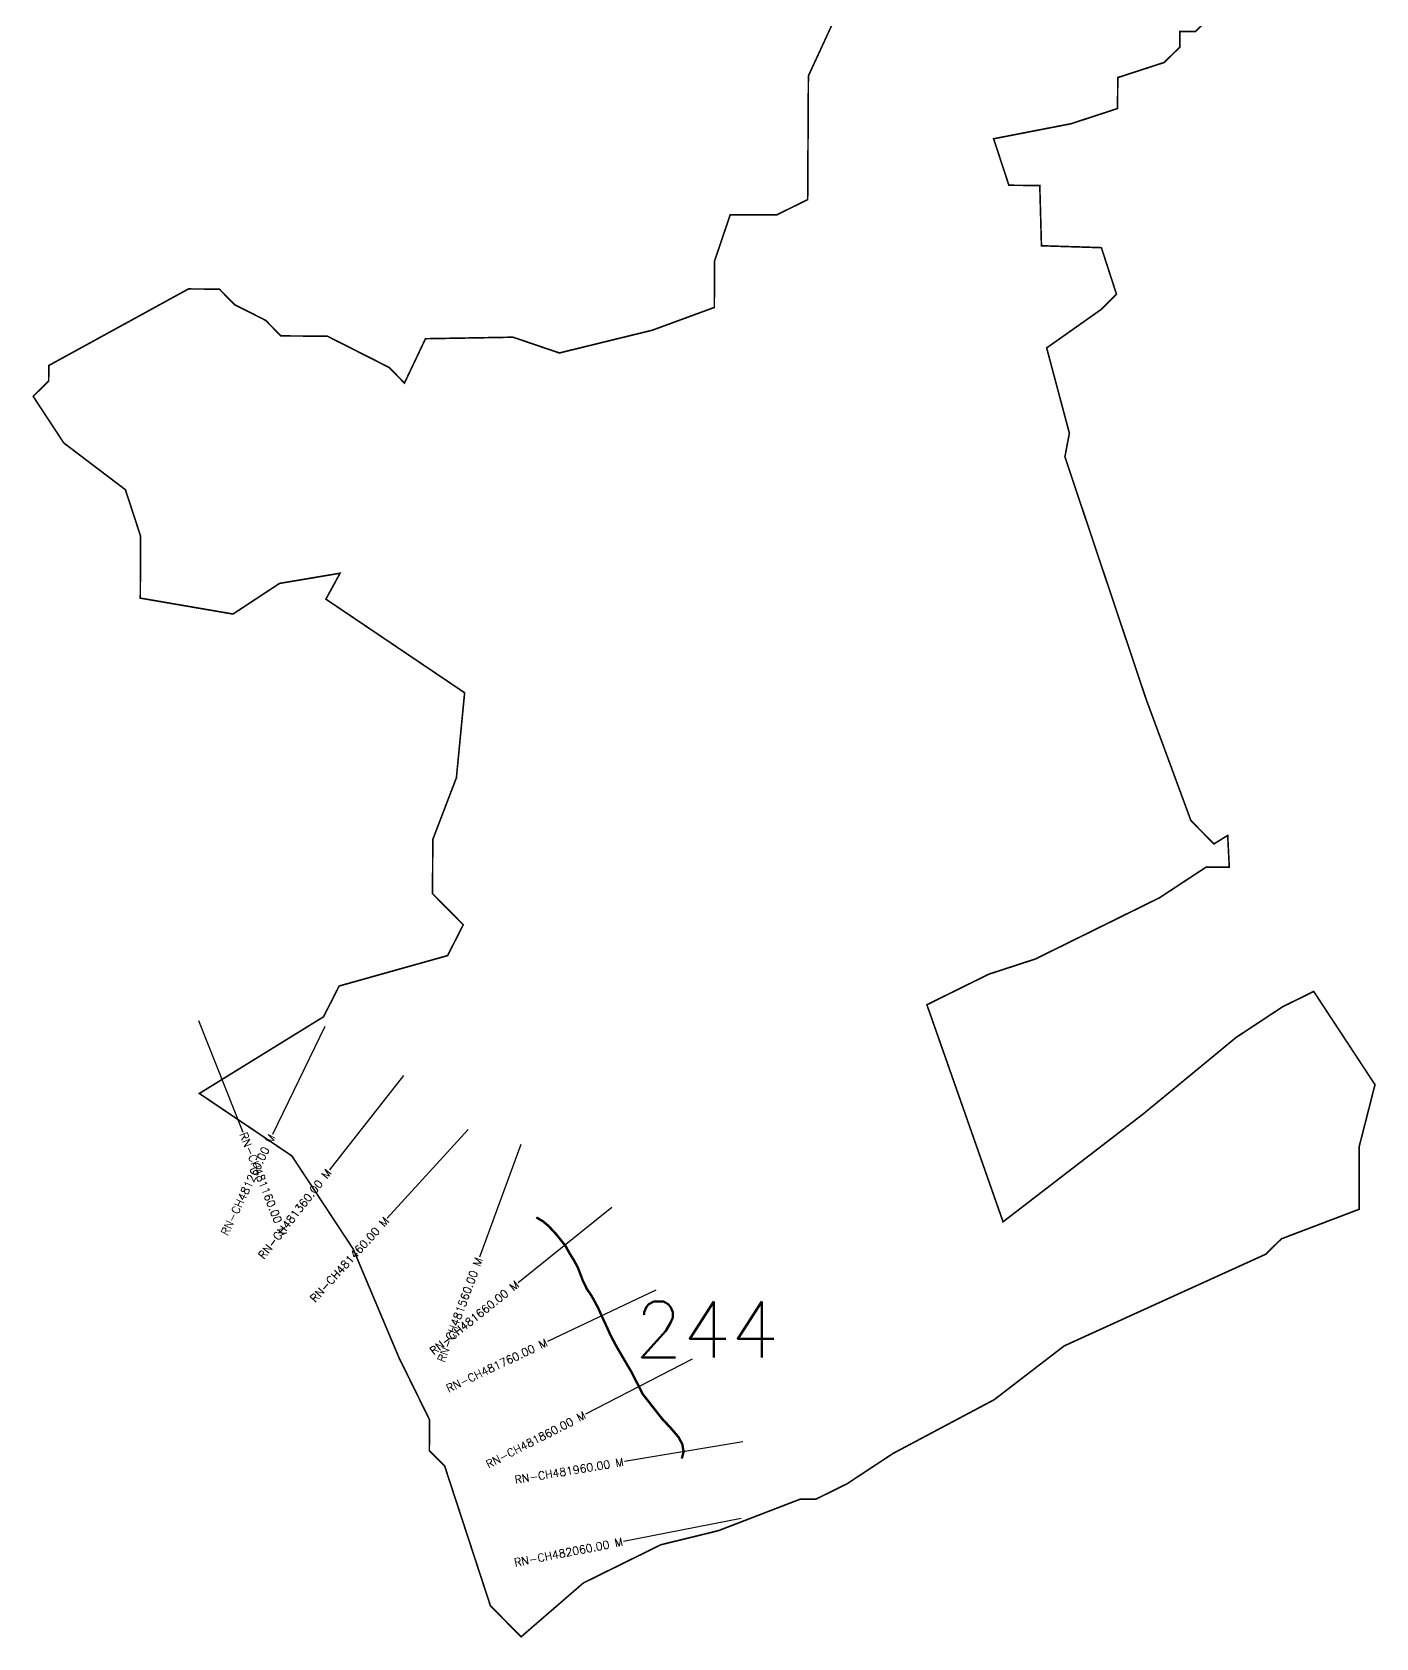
# Model space of a CAD drawing. Header units: metres. Extents: x 313098 to 315624, y 1900981 to 1905489.
# Drawn here: x 313450 to 315130, y 1900981 to 1902988 of the extents above; entities that cross this region are included whole.
import ezdxf
from ezdxf.enums import TextEntityAlignment as Align

# ---------------------------------------------------------------- set-up
doc = ezdxf.new("R2010")
doc.units = ezdxf.units.M
for name, color, linetype in [('CS', 134, 'Continuous'), ('CSMark', 6, 'Continuous'), ('NATURALLY PROTECTED', 3, 'Continuous')]:
    doc.layers.add(name, color=color, linetype=linetype)
doc.styles.get("Standard").update_dxf_attribs({"font": 'simplex.shx'})

msp = doc.modelspace()

# ---------------------------------------------------------------- linework, layer by layer
at = {"color": 6, "const_width": 2, "flags": 128}
msp.add_lwpolyline([(314962.3, 1903046.6), (314904, 1902988.9), (314884.7, 1902989), (314884.6, 1902969.6), (314865.1, 1902950.4), (314807, 1902931.5), (314806.7, 1902892.8), (314748.6, 1902873.8), (314651.8, 1902855), (314670.9, 1902796.9), (314709.5, 1902796.6), (314711.6, 1902721.3), (314786.5, 1902718.9), (314805.4, 1902660.7), (314786, 1902641.5), (314718.1, 1902593.6), (314746.5, 1902487), (314740.9, 1902457.5), (314791.1, 1902307.7), (314824.8, 1902207.2), (314842.5, 1902154.4), (314868.8, 1902083.2), (314884.6, 1902040.4), (314898.4, 1902002.8), (314927.2, 1901973.7), (314944.4, 1901984.3), (314946.4, 1901944.5), (314917.4, 1901944.7), (314859.2, 1901906.4), (314704.1, 1901829.9), (314645.9, 1901810.9), (314568.4, 1901772.7), (314663.6, 1901501.4), (314808.8, 1901613.1), (314813.7, 1901616.9), (314828.3, 1901628.1), (314838.3, 1901635.8), (314902.4, 1901688.5), (314954.9, 1901731.8), (315013.1, 1901770.2), (315051.9, 1901789.3), (315128.5, 1901672.8), (315108.8, 1901595.6), (315108.8, 1901517.1), (315011.5, 1901480.1), (314992, 1901460.9), (314829.2, 1901386.9), (314740, 1901346.3), (314652.6, 1901279.1), (314538.9, 1901218.7), (314526.6, 1901212.2), (314468.3, 1901173.8), (314429.6, 1901154.7), (314410, 1901154.7), (314307.6, 1901115.3), (314235.9, 1901097.8), (314161.5, 1901061.1), (314139, 1901050), (314061.2, 1900982.7), (314022.8, 1901021.6), (313965.7, 1901196), (313946.5, 1901215.4), (313946.7, 1901254.1), (313908.5, 1901331.7), (313851.3, 1901467.4), (313774.6, 1901583.8), (313659, 1901661.8), (313814.2, 1901757.6), (313833.8, 1901796.1), (313969.3, 1901834.1), (313988.9, 1901872.6), (313950.5, 1901911.5), (313950.8, 1901979.2), (313980.3, 1902056.3), (313990.6, 1902162.6), (313817.2, 1902279.6), (313834.9, 1902312), (313759.3, 1902299.3), (313701.1, 1902261), (313585.2, 1902280.9), (313585.6, 1902358.3), (313566.6, 1902416.4), (313489.6, 1902474.8), (313451.3, 1902533.1), (313470.7, 1902552.3), (313470.8, 1902571.6), (313645.4, 1902667.3), (313684, 1902667.1), (313703.2, 1902647.6), (313741.8, 1902628.1), (313761, 1902608.6), (313819, 1902608.3), (313896.2, 1902569.2), (313915.4, 1902549.7), (313941.7, 1902605.1), (314051.1, 1902607), (314109, 1902587.3), (314225.1, 1902615.7), (314302.7, 1902644.2), (314303, 1902702.2), (314322.6, 1902760.1), (314380.6, 1902759.8), (314419.4, 1902779), (314420.3, 1902933.6), (314518.2, 1903145.8)], dxfattribs=at)
at = {"layer": 'CS'}
for p, q in [((313658, 1901753), (313713.2, 1901613.5)), ((313816, 1901745.5), (313750.5, 1901610.6)), ((313914.1, 1901684.3), (313821.5, 1901566.2)), ((313995.1, 1901616.6), (313893.9, 1901505.8)), ((314060.9, 1901597.9), (314009.1, 1901457.2)), ((314174.5, 1901519.2), (314057.5, 1901425.3)), ((314229.7, 1901415.8), (314094.1, 1901351.7)), ((314275.2, 1901329.6), (314141.8, 1901261.1)), ((314338.2, 1901226.3), (314190.3, 1901201.7)), ((314336.4, 1901130.7), (314189.2, 1901101.9))]:
    msp.add_line(p, q, dxfattribs=at)
at = {"layer": 'NATURALLY PROTECTED', "const_width": 3, "flags": 128}
msp.add_lwpolyline([(314080.2, 1901506.9), (314088.7, 1901501.9), (314095.6, 1901496), (314105.2, 1901485.7), (314116.7, 1901471.3), (314121, 1901463.3), (314127.1, 1901453.5), (314132.2, 1901444.1), (314138.6, 1901427.3), (314143.5, 1901417.3), (314149.1, 1901409.2), (314157.2, 1901394.4), (314161.9, 1901383.8), (314166.7, 1901373.5), (314173.1, 1901359.4), (314180.6, 1901345.3), (314191.7, 1901326.3), (314199.4, 1901313.2), (314213.4, 1901285.8), (314222.6, 1901274.1), (314237.3, 1901255.4), (314248.6, 1901243.3), (314258.1, 1901232.1), (314262.7, 1901223.3), (314264.3, 1901214), (314262.1, 1901205.5)], dxfattribs=at)

# ---------------------------------------------------------------- texts
at = {"insert": (314203, 1901401.9), "char_height": 70, "attachment_point": 1}
msp.add_mtext_dynamic_manual_height_columns('244', width=173.28, gutter_width=1, heights=[0], dxfattribs=at)
at = {"layer": 'CSMark'}
for s, rotation, p in [('RN-CH481260.00 M', 64.1335, (313750.1, 1901609.7)), ('RN-CH481360.00 M', 51.8964, (313820.9, 1901565.4)), ('RN-CH481460.00 M', 47.587, (313893.3, 1901505.1)), ('RN-CH481560.00 M', 69.7698, (314008.7, 1901456.2)), ('RN-CH481660.00 M', 38.7331, (314056.7, 1901424.7)), ('RN-CH481760.00 M', 25.2964, (314093.2, 1901351.3)), ('RN-CH481860.00 M', 27.2038, (314140.9, 1901260.6)), ('RN-CH481960.00 M', 9.4492, (314189.3, 1901201.5)), ('RN-CH482060.00 M', 11.0373, (314188.2, 1901101.7))]:
    msp.add_text(s, height=10, rotation=rotation, dxfattribs=at).set_placement(p, align=Align.MIDDLE_RIGHT)
msp.add_text('RN-CH481160.00 M', height=10, rotation=291.6288, dxfattribs=at).set_placement((313713.6, 1901612.6), align=Align.MIDDLE_LEFT)

doc.saveas('drawing.dxf')
